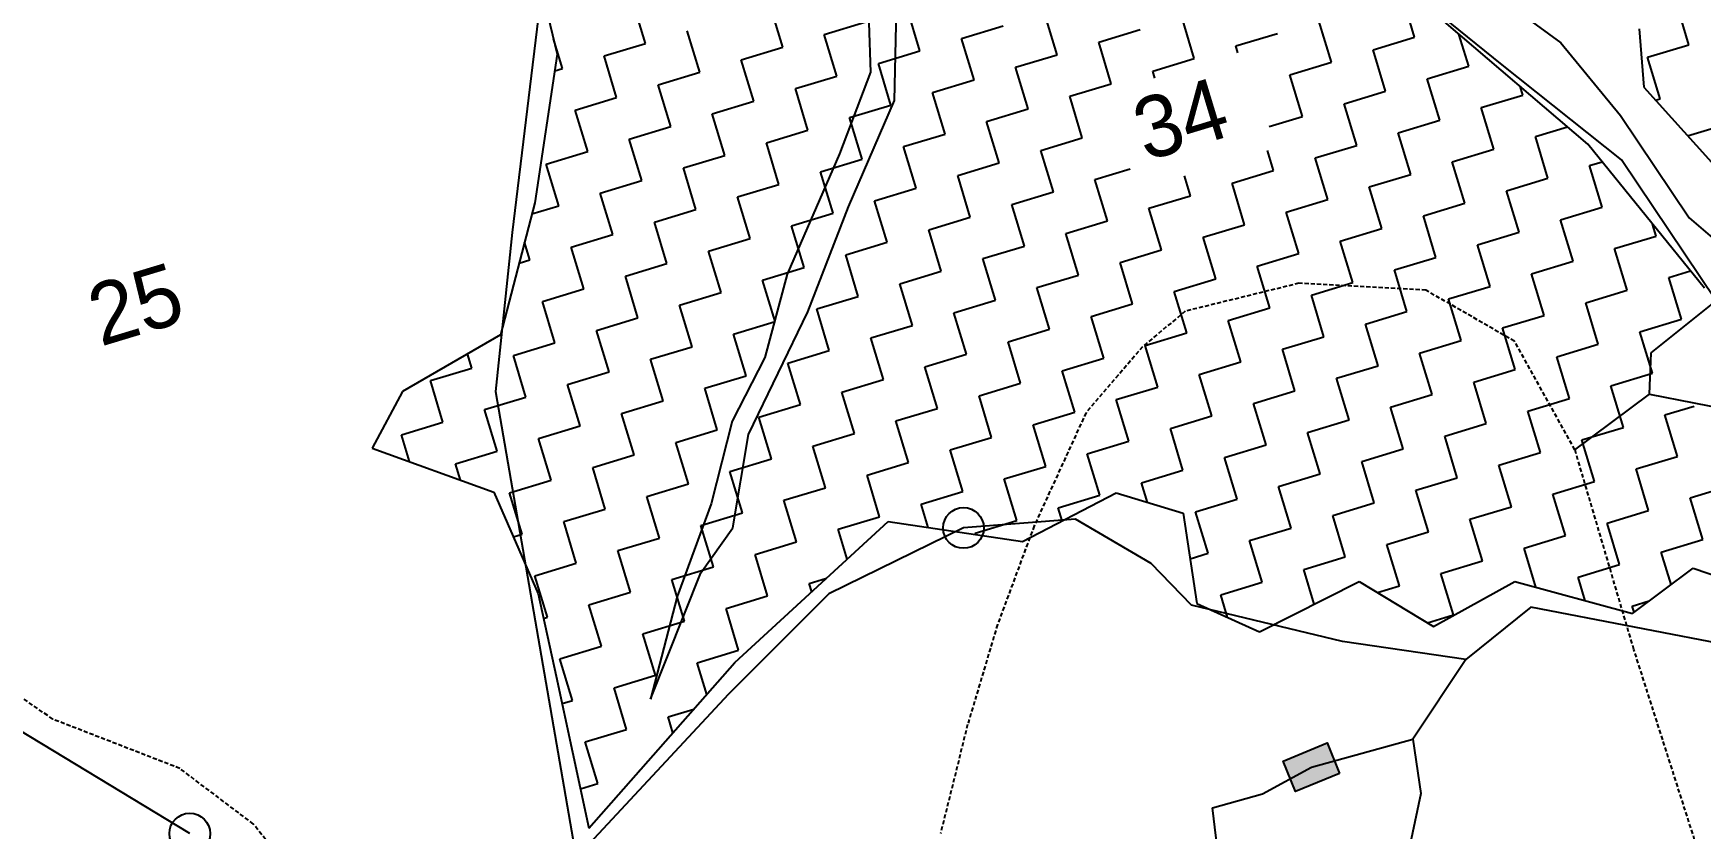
# Model space of a CAD drawing. Header units: metres. Extents: x 321628 to 324492, y 1843491 to 1846201.
# Drawn here: x 322760 to 323367, y 1844528 to 1844818 of the extents above; entities that cross this region are included whole.
import ezdxf

# ---------------------------------------------------------------- set-up
doc = ezdxf.new("R2010")
doc.units = ezdxf.units.M
doc.header["$LTSCALE"] = 0.3
doc.linetypes.add('DASHED', pattern=[0.75, 0.5, -0.25])
for name, color, linetype in [('LINE_FOOTPATH', 1, 'DASHED'), ('POLY_HATCH', 12, 'Continuous'), ('POLY_PARCEL', 6, 'Continuous'), ('POLY_WATER', 4, 'Continuous'), ('TEXT_PARCEL', 7, 'Continuous')]:
    doc.layers.add(name, color=color, linetype=linetype)
doc.styles.add('TEXT_MAP', font='', dxfattribs={"height": 2.5})
doc.styles.get('TEXT_MAP').set_extended_font_data('Kruti Dev 050')

msp = doc.modelspace()

# ---------------------------------------------------------------- hatches: boundary and pattern name
msp.add_hatch(color=256).paths.add_polyline_path([(323215.29, 1844552.63), (323219.83, 1844541.54), (323235.86, 1844548.12), (323231.32, 1844559.21)])

# ---------------------------------------------------------------- linework, layer by layer
msp.add_lwpolyline([(323235.86, 1844548.12), (323219.83, 1844541.54), (323215.29, 1844552.63), (323231.32, 1844559.21)], close=True)
for centre in [(323098.82, 1844637.52), (322816.96, 1844526.19)]:
    msp.add_circle(centre, 7.42)
at = {"layer": 'LINE_FOOTPATH', "ltscale": 10}
for p, q in [((323220.96, 1844726.64), (323179.64, 1844716.49)), ((323267.31, 1844724.12), (323220.96, 1844726.64)), ((323299.59, 1844705.5), (323267.31, 1844724.12)), ((323179.64, 1844716.49), (323164.04, 1844703.49)), ((323164.04, 1844703.49), (323143.48, 1844679.51)), ((323321.61, 1844666.03), (323299.59, 1844705.5)), ((323143.48, 1844679.51), (323124.59, 1844638.3)), ((323343.06, 1844593.26), (323321.61, 1844666.03)), ((323124.59, 1844638.3), (323111.22, 1844602.3)), ((322767.05, 1844567.86), (322709.21, 1844608.31)), ((323111.22, 1844602.3), (323100.35, 1844565.88)), ((323377.51, 1844485.38), (323343.06, 1844593.26)), ((322813.33, 1844549.93), (322767.05, 1844567.86)), ((323100.35, 1844565.88), (323090.46, 1844526.21)), ((322840.18, 1844529.67), (322813.33, 1844549.93)), ((322872.19, 1844488.49), (322840.18, 1844529.67))]:
    msp.add_line(p, q, dxfattribs=at)
at = {"layer": 'POLY_HATCH'}
for p, q in [((322940.82, 1844851.34), (322950.85, 1844810.08)), ((323326.27, 1844777.33), (323274.01, 1844821.98)), ((323345.04, 1844819.31), (323346.64, 1844798.02)), ((322950.85, 1844810.08), (322942.63, 1844755.92)), ((323346.64, 1844798.02), (323375.79, 1844765.72)), ((323368.79, 1844724.89), (323326.27, 1844777.33)), ((322942.63, 1844755.92), (322930.11, 1844707.83)), ((322930.11, 1844707.83), (322894.49, 1844687.2)), ((322894.49, 1844687.2), (322883.47, 1844666.63)), ((322883.47, 1844666.63), (322927.76, 1844650.52)), ((322927.76, 1844650.52), (322943.88, 1844613.57)), ((323120.37, 1844632.58), (323154.42, 1844650.27)), ((323154.42, 1844650.27), (323178.82, 1844642.9)), ((323178.82, 1844642.9), (323183.86, 1844609.97)), ((323015.5, 1844588.51), (323071.37, 1844639.88)), ((323071.37, 1844639.88), (323120.37, 1844632.58)), ((323342.58, 1844606.37), (323364.66, 1844622.9)), ((323364.66, 1844622.9), (323394.94, 1844612.39)), ((323206.69, 1844599.66), (323242.99, 1844618.04)), ((323242.99, 1844618.04), (323270.12, 1844601.65)), ((323270.12, 1844601.65), (323299.66, 1844617.98)), ((323299.66, 1844617.98), (323342.58, 1844606.37)), ((322943.88, 1844613.57), (322950.5, 1844583.58)), ((323183.86, 1844609.97), (323206.69, 1844599.66)), ((322962.37, 1844528.12), (323015.5, 1844588.51)), ((322950.5, 1844583.58), (322962.37, 1844528.12))]:
    msp.add_line(p, q, dxfattribs=at)
at = {"layer": 'POLY_HATCH', "linetype": 'Continuous'}
for p, q in [((322983.03, 1844814.04), (322978.44, 1844829.17)), ((323363.12, 1844813.53), (323358.54, 1844828.67)), ((323033, 1844812.66), (323028.42, 1844827.79)), ((323082.98, 1844811.28), (323078.4, 1844826.41)), ((323132.96, 1844809.89), (323128.37, 1844825.02)), ((323182.93, 1844808.51), (323178.35, 1844823.64)), ((323232.91, 1844807.13), (323228.33, 1844822.26)), ((323263.17, 1844816.3), (323260.18, 1844826.16)), ((323002.74, 1844803.49), (322998.16, 1844818.62)), ((323048.13, 1844817.24), (323063.27, 1844821.82)), ((323052.72, 1844802.11), (323048.13, 1844817.24)), ((323098.11, 1844815.86), (323113.24, 1844820.44)), ((323148.09, 1844814.48), (323163.22, 1844819.06)), ((323198.06, 1844813.1), (323213.19, 1844817.68)), ((323248.04, 1844811.71), (323263.17, 1844816.3)), ((323282.89, 1844805.75), (323279.35, 1844817.42)), ((322952.76, 1844804.87), (322949.49, 1844815.67)), ((322967.9, 1844809.45), (322983.03, 1844814.04)), ((323017.87, 1844808.07), (323033, 1844812.66)), ((323067.85, 1844806.69), (323082.98, 1844811.28)), ((323102.69, 1844800.73), (323098.11, 1844815.86)), ((323152.67, 1844799.35), (323148.09, 1844814.48)), ((323198.83, 1844810.57), (323198.06, 1844813.1)), ((323252.62, 1844796.58), (323248.04, 1844811.71)), ((323347.99, 1844808.95), (323363.12, 1844813.53)), ((322949.93, 1844804.01), (322952.76, 1844804.87)), ((322972.48, 1844794.32), (322967.9, 1844809.45)), ((323022.45, 1844792.94), (323017.87, 1844808.07)), ((323072.43, 1844791.56), (323067.85, 1844806.69)), ((323117.82, 1844805.31), (323132.96, 1844809.89)), ((323122.41, 1844790.18), (323117.82, 1844805.31)), ((323167.8, 1844803.93), (323182.93, 1844808.51)), ((323168.57, 1844801.4), (323167.8, 1844803.93)), ((323217.78, 1844802.55), (323232.91, 1844807.13)), ((323267.75, 1844801.17), (323282.89, 1844805.75)), ((323352.58, 1844793.82), (323347.99, 1844808.95)), ((322987.61, 1844798.91), (323002.74, 1844803.49)), ((322992.19, 1844783.78), (322987.61, 1844798.91)), ((323037.59, 1844797.53), (323052.72, 1844802.11)), ((323087.56, 1844796.14), (323102.69, 1844800.73)), ((323137.54, 1844794.76), (323152.67, 1844799.35)), ((323222.36, 1844787.42), (323217.78, 1844802.55)), ((323272.34, 1844786.04), (323267.75, 1844801.17)), ((323302.6, 1844795.2), (323301.64, 1844798.38)), ((322957.35, 1844789.74), (322972.48, 1844794.32)), ((323007.32, 1844788.36), (323022.45, 1844792.94)), ((323042.17, 1844782.39), (323037.59, 1844797.53)), ((323092.15, 1844781.01), (323087.56, 1844796.14)), ((323142.12, 1844779.63), (323137.54, 1844794.76)), ((323237.49, 1844792), (323252.62, 1844796.58)), ((323242.08, 1844776.87), (323237.49, 1844792)), ((323287.47, 1844790.62), (323302.6, 1844795.2)), ((323350.89, 1844793.31), (323352.58, 1844793.82)), ((322961.93, 1844774.61), (322957.35, 1844789.74)), ((323011.91, 1844773.23), (323007.32, 1844788.36)), ((323057.3, 1844786.98), (323072.43, 1844791.56)), ((323061.88, 1844771.85), (323057.3, 1844786.98)), ((323107.28, 1844785.6), (323122.41, 1844790.18)), ((323210.2, 1844783.73), (323222.36, 1844787.42)), ((323257.21, 1844781.45), (323272.34, 1844786.04)), ((323292.05, 1844775.49), (323287.47, 1844790.62)), ((322977.06, 1844779.19), (322992.19, 1844783.78)), ((323027.04, 1844777.81), (323042.17, 1844782.39)), ((323077.01, 1844776.43), (323092.15, 1844781.01)), ((323111.86, 1844770.47), (323107.28, 1844785.6)), ((323126.99, 1844775.05), (323142.12, 1844779.63)), ((323261.79, 1844766.32), (323257.21, 1844781.45)), ((323307.18, 1844780.07), (323318.91, 1844783.62)), ((323311.77, 1844764.94), (323307.18, 1844780.07)), ((323362.6, 1844780.34), (323372.29, 1844783.27)), ((322946.8, 1844770.03), (322961.93, 1844774.61)), ((322981.64, 1844764.06), (322977.06, 1844779.19)), ((323031.62, 1844762.68), (323027.04, 1844777.81)), ((323081.6, 1844761.3), (323077.01, 1844776.43)), ((323131.57, 1844759.92), (323126.99, 1844775.05)), ((323211.81, 1844767.7), (323209.62, 1844774.95)), ((323226.94, 1844772.29), (323242.08, 1844776.87)), ((323276.92, 1844770.9), (323292.05, 1844775.49)), ((322951.38, 1844754.9), (322946.8, 1844770.03)), ((322996.78, 1844768.64), (323011.91, 1844773.23)), ((323001.36, 1844753.51), (322996.78, 1844768.64)), ((323046.75, 1844767.26), (323061.88, 1844771.85)), ((323096.73, 1844765.88), (323111.86, 1844770.47)), ((323146.71, 1844764.5), (323159.52, 1844768.38)), ((323196.68, 1844763.12), (323211.81, 1844767.7)), ((323231.53, 1844757.15), (323226.94, 1844772.29)), ((323281.5, 1844755.77), (323276.92, 1844770.9)), ((323326.9, 1844769.52), (323331.48, 1844770.91)), ((323331.48, 1844754.39), (323326.9, 1844769.52)), ((322966.51, 1844759.48), (322981.64, 1844764.06)), ((323016.49, 1844758.1), (323031.62, 1844762.68)), ((323051.34, 1844752.13), (323046.75, 1844767.26)), ((323101.31, 1844750.75), (323096.73, 1844765.88)), ((323151.29, 1844749.37), (323146.71, 1844764.5)), ((323181.55, 1844758.54), (323179.36, 1844765.78)), ((323201.27, 1844747.99), (323196.68, 1844763.12)), ((323246.66, 1844761.74), (323261.79, 1844766.32)), ((323251.24, 1844746.61), (323246.66, 1844761.74)), ((323296.63, 1844760.36), (323311.77, 1844764.94)), ((322971.1, 1844744.35), (322966.51, 1844759.48)), ((323021.07, 1844742.97), (323016.49, 1844758.1)), ((323066.47, 1844756.72), (323081.6, 1844761.3)), ((323071.05, 1844741.58), (323066.47, 1844756.72)), ((323116.44, 1844755.33), (323131.57, 1844759.92)), ((323121.03, 1844740.2), (323116.44, 1844755.33)), ((323166.42, 1844753.95), (323181.55, 1844758.54)), ((323216.4, 1844752.57), (323231.53, 1844757.15)), ((323266.37, 1844751.19), (323281.5, 1844755.77)), ((323301.22, 1844745.22), (323296.63, 1844760.36)), ((322941.59, 1844751.93), (322951.38, 1844754.9)), ((322986.23, 1844748.93), (323001.36, 1844753.51)), ((323036.2, 1844747.55), (323051.34, 1844752.13)), ((323086.18, 1844746.17), (323101.31, 1844750.75)), ((323136.16, 1844744.79), (323151.29, 1844749.37)), ((323171, 1844738.82), (323166.42, 1844753.95)), ((323220.98, 1844737.44), (323216.4, 1844752.57)), ((323270.96, 1844736.06), (323266.37, 1844751.19)), ((323316.35, 1844749.81), (323331.48, 1844754.39)), ((323320.93, 1844734.68), (323316.35, 1844749.81)), ((322955.97, 1844739.76), (322971.1, 1844744.35)), ((322990.81, 1844733.8), (322986.23, 1844748.93)), ((323040.79, 1844732.42), (323036.2, 1844747.55)), ((323090.76, 1844731.04), (323086.18, 1844746.17)), ((323140.74, 1844729.65), (323136.16, 1844744.79)), ((323186.13, 1844743.4), (323201.27, 1844747.99)), ((323190.72, 1844728.27), (323186.13, 1844743.4)), ((323236.11, 1844742.02), (323251.24, 1844746.61)), ((323286.09, 1844740.64), (323301.22, 1844745.22)), ((323336.06, 1844739.26), (323351.19, 1844743.84)), ((323351.19, 1844743.84), (323349.86, 1844748.23)), ((322940.83, 1844735.18), (322938.9, 1844741.58)), ((322960.55, 1844724.63), (322955.97, 1844739.76)), ((323005.94, 1844738.38), (323021.07, 1844742.97)), ((323010.53, 1844723.25), (323005.94, 1844738.38)), ((323055.92, 1844737), (323071.05, 1844741.58)), ((323105.9, 1844735.62), (323121.03, 1844740.2)), ((323155.87, 1844734.24), (323171, 1844738.82)), ((323205.85, 1844732.86), (323220.98, 1844737.44)), ((323240.69, 1844726.89), (323236.11, 1844742.02)), ((323290.67, 1844725.51), (323286.09, 1844740.64)), ((323340.65, 1844724.13), (323336.06, 1844739.26)), ((322936.92, 1844734), (322940.83, 1844735.18)), ((322975.68, 1844729.22), (322990.81, 1844733.8)), ((323025.66, 1844727.83), (323040.79, 1844732.42)), ((323060.5, 1844721.87), (323055.92, 1844737)), ((323075.63, 1844726.45), (323090.76, 1844731.04)), ((323110.48, 1844720.49), (323105.9, 1844735.62)), ((323160.46, 1844719.11), (323155.87, 1844734.24)), ((323210.43, 1844717.73), (323205.85, 1844732.86)), ((323255.82, 1844731.48), (323270.96, 1844736.06)), ((323260.41, 1844716.34), (323255.82, 1844731.48)), ((323305.8, 1844730.09), (323320.93, 1844734.68)), ((323355.78, 1844728.71), (323363.74, 1844731.12)), ((322980.26, 1844714.08), (322975.68, 1844729.22)), ((323030.24, 1844712.7), (323025.66, 1844727.83)), ((323080.22, 1844711.32), (323075.63, 1844726.45)), ((323125.61, 1844725.07), (323140.74, 1844729.65)), ((323130.19, 1844709.94), (323125.61, 1844725.07)), ((323175.59, 1844723.69), (323190.72, 1844728.27)), ((323225.56, 1844722.31), (323240.69, 1844726.89)), ((323275.54, 1844720.93), (323290.67, 1844725.51)), ((323310.38, 1844714.96), (323305.8, 1844730.09)), ((323360.36, 1844713.58), (323355.78, 1844728.71)), ((322945.42, 1844720.05), (322960.55, 1844724.63)), ((322950, 1844704.92), (322945.42, 1844720.05)), ((322995.39, 1844718.67), (323010.53, 1844723.25)), ((323045.37, 1844717.29), (323060.5, 1844721.87)), ((323095.35, 1844715.91), (323110.48, 1844720.49)), ((323145.32, 1844714.52), (323160.46, 1844719.11)), ((323180.17, 1844708.56), (323175.59, 1844723.69)), ((323230.15, 1844707.18), (323225.56, 1844722.31)), ((323280.12, 1844705.8), (323275.54, 1844720.93)), ((323325.52, 1844719.55), (323340.65, 1844724.13)), ((323330.1, 1844704.41), (323325.52, 1844719.55)), ((322965.13, 1844709.5), (322980.26, 1844714.08)), ((322999.98, 1844703.54), (322995.39, 1844718.67)), ((323049.95, 1844702.16), (323045.37, 1844717.29)), ((323099.93, 1844700.77), (323095.35, 1844715.91)), ((323149.91, 1844699.39), (323145.32, 1844714.52)), ((323195.3, 1844713.14), (323210.43, 1844717.73)), ((323199.88, 1844698.01), (323195.3, 1844713.14)), ((323245.28, 1844711.76), (323260.41, 1844716.34)), ((323295.25, 1844710.38), (323310.38, 1844714.96)), ((323345.23, 1844709), (323360.36, 1844713.58)), ((322969.72, 1844694.37), (322965.13, 1844709.5)), ((323015.11, 1844708.12), (323030.24, 1844712.7)), ((323019.69, 1844692.99), (323015.11, 1844708.12)), ((323065.09, 1844706.74), (323080.22, 1844711.32)), ((323069.67, 1844691.61), (323065.09, 1844706.74)), ((323115.06, 1844705.36), (323130.19, 1844709.94)), ((323165.04, 1844703.98), (323180.17, 1844708.56)), ((323215.01, 1844702.59), (323230.15, 1844707.18)), ((323249.86, 1844696.63), (323245.28, 1844711.76)), ((323299.84, 1844695.25), (323295.25, 1844710.38)), ((323349.81, 1844693.87), (323345.23, 1844709)), ((322919.74, 1844695.75), (322918.17, 1844700.92)), ((322934.87, 1844700.34), (322950, 1844704.92)), ((322984.85, 1844698.95), (322999.98, 1844703.54)), ((323034.82, 1844697.57), (323049.95, 1844702.16)), ((323084.8, 1844696.19), (323099.93, 1844700.77)), ((323119.65, 1844690.23), (323115.06, 1844705.36)), ((323169.62, 1844688.84), (323165.04, 1844703.98)), ((323219.6, 1844687.46), (323215.01, 1844702.59)), ((323264.99, 1844701.21), (323280.12, 1844705.8)), ((323269.57, 1844686.08), (323264.99, 1844701.21)), ((323314.97, 1844699.83), (323330.1, 1844704.41)), ((322904.61, 1844691.17), (322919.74, 1844695.75)), ((322939.45, 1844685.2), (322934.87, 1844700.34)), ((322989.43, 1844683.82), (322984.85, 1844698.95)), ((323039.41, 1844682.44), (323034.82, 1844697.57)), ((323089.38, 1844681.06), (323084.8, 1844696.19)), ((323134.78, 1844694.81), (323149.91, 1844699.39)), ((323139.36, 1844679.68), (323134.78, 1844694.81)), ((323184.75, 1844693.43), (323199.88, 1844698.01)), ((323234.73, 1844692.05), (323249.86, 1844696.63)), ((323284.71, 1844690.67), (323299.84, 1844695.25)), ((323319.55, 1844684.7), (323314.97, 1844699.83)), ((322909.19, 1844676.04), (322904.61, 1844691.17)), ((322954.58, 1844689.79), (322969.72, 1844694.37)), ((322959.17, 1844674.66), (322954.58, 1844689.79)), ((323004.56, 1844688.41), (323019.69, 1844692.99)), ((323054.54, 1844687.02), (323069.67, 1844691.61)), ((323104.51, 1844685.64), (323119.65, 1844690.23)), ((323154.49, 1844684.26), (323169.62, 1844688.84)), ((323189.34, 1844678.3), (323184.75, 1844693.43)), ((323239.31, 1844676.92), (323234.73, 1844692.05)), ((323289.29, 1844675.53), (323284.71, 1844690.67)), ((323334.68, 1844689.28), (323349.81, 1844693.87)), ((323339.27, 1844674.15), (323334.68, 1844689.28)), ((322924.32, 1844680.62), (322939.45, 1844685.2)), ((322974.3, 1844679.24), (322989.43, 1844683.82)), ((323009.14, 1844673.27), (323004.56, 1844688.41)), ((323024.28, 1844677.86), (323039.41, 1844682.44)), ((323059.12, 1844671.89), (323054.54, 1844687.02)), ((323109.1, 1844670.51), (323104.51, 1844685.64)), ((323159.07, 1844669.13), (323154.49, 1844684.26)), ((323204.47, 1844682.88), (323219.6, 1844687.46)), ((323209.05, 1844667.75), (323204.47, 1844682.88)), ((323254.44, 1844681.5), (323269.57, 1844686.08)), ((323304.42, 1844680.12), (323319.55, 1844684.7)), ((322928.91, 1844665.49), (322924.32, 1844680.62)), ((322978.88, 1844664.11), (322974.3, 1844679.24)), ((323028.86, 1844662.73), (323024.28, 1844677.86)), ((323074.25, 1844676.48), (323089.38, 1844681.06)), ((323078.84, 1844661.35), (323074.25, 1844676.48)), ((323124.23, 1844675.1), (323139.36, 1844679.68)), ((323174.2, 1844673.71), (323189.34, 1844678.3)), ((323224.18, 1844672.33), (323239.31, 1844676.92)), ((323259.03, 1844666.37), (323254.44, 1844681.5)), ((323309, 1844664.99), (323304.42, 1844680.12)), ((323354.4, 1844678.74), (323364.98, 1844681.94)), ((323358.98, 1844663.6), (323354.4, 1844678.74)), ((322894.06, 1844671.45), (322909.19, 1844676.04)), ((322897.01, 1844661.71), (322894.06, 1844671.45)), ((322944.04, 1844670.07), (322959.17, 1844674.66)), ((322994.01, 1844668.69), (323009.14, 1844673.27)), ((323043.99, 1844667.31), (323059.12, 1844671.89)), ((323093.97, 1844665.93), (323109.1, 1844670.51)), ((323128.81, 1844659.96), (323124.23, 1844675.1)), ((323178.79, 1844658.58), (323174.2, 1844673.71)), ((323228.76, 1844657.2), (323224.18, 1844672.33)), ((323274.16, 1844670.95), (323289.29, 1844675.53)), ((323278.74, 1844655.82), (323274.16, 1844670.95)), ((323324.13, 1844669.57), (323339.27, 1844674.15)), ((322913.77, 1844660.91), (322928.91, 1844665.49)), ((322948.62, 1844654.94), (322944.04, 1844670.07)), ((322998.6, 1844653.56), (322994.01, 1844668.69)), ((323048.57, 1844652.18), (323043.99, 1844667.31)), ((323098.55, 1844650.8), (323093.97, 1844665.93)), ((323143.94, 1844664.55), (323159.07, 1844669.13)), ((323148.53, 1844649.42), (323143.94, 1844664.55)), ((323193.92, 1844663.17), (323209.05, 1844667.75)), ((323243.9, 1844661.78), (323259.03, 1844666.37)), ((323293.87, 1844660.4), (323309, 1844664.99)), ((323328.72, 1844654.44), (323324.13, 1844669.57)), ((322915.58, 1844654.95), (322913.77, 1844660.91)), ((322963.75, 1844659.53), (322978.88, 1844664.11)), ((322968.33, 1844644.39), (322963.75, 1844659.53)), ((323013.73, 1844658.14), (323028.86, 1844662.73)), ((323018.31, 1844643.01), (323013.73, 1844658.14)), ((323063.7, 1844656.76), (323078.84, 1844661.35)), ((323113.68, 1844655.38), (323128.81, 1844659.96)), ((323163.66, 1844654), (323178.79, 1844658.58)), ((323198.5, 1844648.03), (323193.92, 1844663.17)), ((323248.48, 1844646.65), (323243.9, 1844661.78)), ((323298.46, 1844645.27), (323293.87, 1844660.4)), ((323343.85, 1844659.02), (323358.98, 1844663.6)), ((323348.43, 1844643.89), (323343.85, 1844659.02)), ((322933.49, 1844650.36), (322948.62, 1844654.94)), ((322983.47, 1844648.98), (322998.6, 1844653.56)), ((323033.44, 1844647.6), (323048.57, 1844652.18)), ((323068.29, 1844641.63), (323063.7, 1844656.76)), ((323118.26, 1844640.25), (323113.68, 1844655.38)), ((323165.83, 1844646.82), (323163.66, 1844654)), ((323213.63, 1844652.62), (323228.76, 1844657.2)), ((323218.22, 1844637.49), (323213.63, 1844652.62)), ((323263.61, 1844651.24), (323278.74, 1844655.82)), ((323313.59, 1844649.86), (323328.72, 1844654.44)), ((323363.56, 1844648.47), (323378.69, 1844653.06)), ((322938.07, 1844635.23), (322933.49, 1844650.36)), ((322988.05, 1844633.85), (322983.47, 1844648.98)), ((323038.02, 1844632.46), (323033.44, 1844647.6)), ((323083.42, 1844646.21), (323098.55, 1844650.8)), ((323086, 1844637.7), (323083.42, 1844646.21)), ((323133.39, 1844644.83), (323148.53, 1844649.42)), ((323183.37, 1844643.45), (323198.5, 1844648.03)), ((323233.35, 1844642.07), (323248.48, 1844646.65)), ((323268.19, 1844636.11), (323263.61, 1844651.24)), ((323318.17, 1844634.72), (323313.59, 1844649.86)), ((323368.15, 1844633.34), (323363.56, 1844648.47)), ((322953.2, 1844639.81), (322968.33, 1844644.39)), ((323003.18, 1844638.43), (323018.31, 1844643.01)), ((323053.16, 1844637.05), (323068.29, 1844641.63)), ((323103.13, 1844635.67), (323118.26, 1844640.25)), ((323134.83, 1844640.09), (323133.39, 1844644.83)), ((323187.95, 1844628.32), (323183.37, 1844643.45)), ((323237.93, 1844626.94), (323233.35, 1844642.07)), ((323283.32, 1844640.69), (323298.46, 1844645.27)), ((323287.91, 1844625.56), (323283.32, 1844640.69)), ((323333.3, 1844639.31), (323348.43, 1844643.89)), ((322934.86, 1844634.25), (322938.07, 1844635.23)), ((322957.79, 1844624.68), (322953.2, 1844639.81)), ((322972.92, 1844629.26), (322988.05, 1844633.85)), ((323007.76, 1844623.3), (323003.18, 1844638.43)), ((323056.45, 1844626.16), (323053.16, 1844637.05)), ((323103.3, 1844635.12), (323103.13, 1844635.67)), ((323203.09, 1844632.9), (323218.22, 1844637.49)), ((323253.06, 1844631.52), (323268.19, 1844636.11)), ((323303.04, 1844630.14), (323318.17, 1844634.72)), ((323337.88, 1844624.18), (323333.3, 1844639.31)), ((322977.5, 1844614.13), (322972.92, 1844629.26)), ((323022.89, 1844627.88), (323038.02, 1844632.46)), ((323027.48, 1844612.75), (323022.89, 1844627.88)), ((323181.36, 1844626.32), (323187.95, 1844628.32)), ((323207.67, 1844617.77), (323203.09, 1844632.9)), ((323257.65, 1844616.39), (323253.06, 1844631.52)), ((323307.35, 1844615.9), (323303.04, 1844630.14)), ((323353.01, 1844628.76), (323368.15, 1844633.34)), ((323356.61, 1844616.88), (323353.01, 1844628.76)), ((322942.66, 1844620.1), (322957.79, 1844624.68)), ((322992.63, 1844618.72), (323007.76, 1844623.3)), ((323222.8, 1844622.36), (323237.93, 1844626.94)), ((323226.62, 1844609.75), (323222.8, 1844622.36)), ((323272.78, 1844620.97), (323287.91, 1844625.56)), ((323322.75, 1844619.59), (323337.88, 1844624.18)), ((322947.24, 1844604.97), (322942.66, 1844620.1)), ((322997.21, 1844603.58), (322992.63, 1844618.72)), ((323042.61, 1844617.33), (323048.93, 1844619.25)), ((323043.53, 1844614.28), (323042.61, 1844617.33)), ((323192.54, 1844613.19), (323207.67, 1844617.77)), ((323249.7, 1844613.99), (323257.65, 1844616.39)), ((323277.36, 1844605.84), (323272.78, 1844620.97)), ((323325.35, 1844611.03), (323322.75, 1844619.59)), ((322962.37, 1844609.55), (322977.5, 1844614.13)), ((322966.95, 1844594.42), (322962.37, 1844609.55)), ((323012.35, 1844608.17), (323027.48, 1844612.75)), ((323195.04, 1844604.93), (323192.54, 1844613.19)), ((323342.47, 1844609.05), (323348.65, 1844610.92)), ((322945.87, 1844604.55), (322947.24, 1844604.97)), ((322982.08, 1844599), (322997.21, 1844603.58)), ((323016.93, 1844593.04), (323012.35, 1844608.17)), ((323267.92, 1844602.98), (323277.36, 1844605.84)), ((323343.15, 1844606.8), (323342.47, 1844609.05)), ((322986.67, 1844583.87), (322982.08, 1844599)), ((323212.25, 1844602.64), (323213.06, 1844602.89)), ((323212.29, 1844602.5), (323212.25, 1844602.64)), ((322951.82, 1844589.83), (322966.95, 1844594.42)), ((323001.8, 1844588.45), (323016.93, 1844593.04)), ((322956.4, 1844574.7), (322951.82, 1844589.83)), ((323005.3, 1844576.9), (323001.8, 1844588.45)), ((322971.54, 1844579.29), (322986.67, 1844583.87)), ((322976.12, 1844564.16), (322971.54, 1844579.29)), ((322952.64, 1844573.56), (322956.4, 1844574.7)), ((322991.25, 1844568.74), (323000.6, 1844571.57)), ((322993.01, 1844562.94), (322991.25, 1844568.74)), ((322960.99, 1844559.57), (322976.12, 1844564.16)), ((322965.57, 1844544.44), (322960.99, 1844559.57)), ((322980.7, 1844549.02), (322980.79, 1844549.05)), ((322980.72, 1844548.97), (322980.7, 1844549.02)), ((322959.29, 1844542.54), (322965.57, 1844544.44))]:
    msp.add_line(p, q, dxfattribs=at)
at = {"layer": 'POLY_PARCEL'}
for p, q in [((322947.22, 1844850.31), (322934.46, 1844745.18)), ((322934.46, 1844745.18), (322928.29, 1844687.17)), ((323349.41, 1844701.31), (323373.08, 1844720.21)), ((323348.76, 1844686.3), (323349.41, 1844701.31)), ((322928.29, 1844687.17), (322957.7, 1844517.39)), ((323321.61, 1844666.03), (323348.76, 1844686.3)), ((323348.76, 1844686.3), (323390.95, 1844677.97)), ((323139.69, 1844640.77), (323098.82, 1844637.52)), ((323167.2, 1844624.59), (323139.69, 1844640.77)), ((323098.82, 1844637.52), (323049.8, 1844613.54)), ((323181.92, 1844609.34), (323167.2, 1844624.59)), ((323049.8, 1844613.54), (323013.24, 1844577)), ((323236.9, 1844596.19), (323181.92, 1844609.34)), ((323305.55, 1844608.63), (323281.9, 1844589.58)), ((323392.62, 1844591.85), (323305.55, 1844608.63)), ((323281.9, 1844589.58), (323236.9, 1844596.19)), ((322816.96, 1844526.19), (322712.7, 1844589.3)), ((323281.9, 1844589.58), (323262.53, 1844560.58)), ((323013.24, 1844577), (322957.7, 1844517.39)), ((323225.58, 1844550.37), (323262.53, 1844560.58)), ((323262.53, 1844560.58), (323265.39, 1844540.81)), ((323207.8, 1844540.66), (323225.58, 1844550.37)), ((323189.57, 1844535.62), (323207.8, 1844540.66)), ((323265.39, 1844540.81), (323261.02, 1844520.1)), ((323191.69, 1844517.48), (323189.57, 1844535.62))]:
    msp.add_line(p, q, dxfattribs=at)
at = {"layer": 'POLY_WATER'}
for p, q in [((323295.12, 1844806.23), (323238.71, 1844851.74)), ((323294.01, 1844830.71), (323316.44, 1844814.17)), ((323073.68, 1844793.24), (323074.38, 1844826.41)), ((323064.37, 1844821.53), (323064.99, 1844803.57)), ((323316.44, 1844814.17), (323338.15, 1844787.79)), ((323338.6, 1844771.62), (323295.12, 1844806.23)), ((323064.99, 1844803.57), (323053.62, 1844773.82)), ((323056.89, 1844754.44), (323073.68, 1844793.24)), ((323338.15, 1844787.79), (323363.15, 1844750.54)), ((323053.62, 1844773.82), (323034.66, 1844729.93)), ((323373.08, 1844720.21), (323338.6, 1844771.62)), ((323042.13, 1844716.27), (323056.89, 1844754.44)), ((323363.15, 1844750.54), (323387.7, 1844729.46)), ((323034.66, 1844729.93), (323026.41, 1844699.65)), ((323020.46, 1844671.56), (323042.13, 1844716.27)), ((323026.41, 1844699.65), (323014.54, 1844676.43)), ((323014.54, 1844676.43), (323006.97, 1844646.36)), ((323014.8, 1844637.62), (323020.46, 1844671.56)), ((323006.97, 1844646.36), (322994.58, 1844612.6)), ((323003.12, 1844621.12), (323014.8, 1844637.62)), ((322984.78, 1844575.19), (323003.12, 1844621.12)), ((322994.58, 1844612.6), (322984.78, 1844575.19))]:
    msp.add_line(p, q, dxfattribs=at)

# ---------------------------------------------------------------- texts
at = {"layer": 'TEXT_PARCEL', "style": 'TEXT_MAP'}
for s, p in [('34', (323165.21, 1844771.01)), ('25', (322784.48, 1844703.52))]:
    msp.add_text(s, height=22.408, rotation=16.8516, dxfattribs=at).set_placement(p)

doc.saveas('drawing.dxf')
